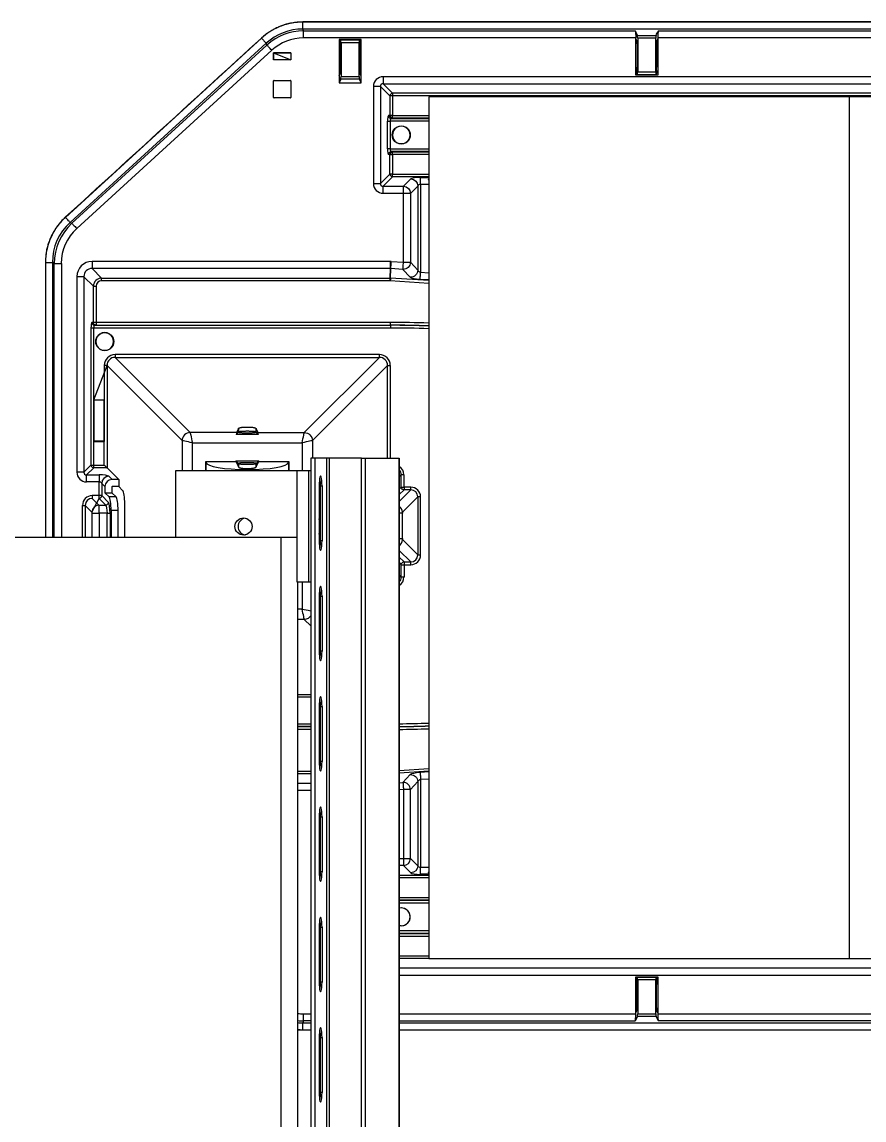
# Model space of a CAD drawing. Header units: feet. Extents: x 1518 to 2565, y 62 to 679.
# Drawn here: x 2181.43 to 2196.7, y 659.08 to 678.99 of the extents above; entities that cross this region are included whole.
import ezdxf

# ---------------------------------------------------------------- set-up
doc = ezdxf.new("R2010")
doc.units = ezdxf.units.FT
doc.header["$LTSCALE"] = 50
doc.header["$MEASUREMENT"] = 0

# ---------------------------------------------------------------- blocks, each defined once
blk = doc.blocks.new('Z1')
at = {"color": 1, "linetype": 'Continuous'}
for p, q in [((63.071, 212.097), (63.092, 212.055)), ((63.096, 212.006), (63.096, 211.584)), ((63.447, 212.006), (63.447, 211.584)), ((63.471, 212.097), (63.45, 212.055)), ((56.818, 211.845), (56.818, 211.72)), ((57.716, 211.522), (57.716, 211.944)), ((58.067, 211.522), (58.067, 211.944)), ((58.091, 211.431), (58.07, 211.473)), ((56.504, 211.037), (56.504, 211.335)), ((56.514, 211.345), (56.808, 211.345)), ((56.818, 211.335), (56.818, 211.037)), ((56.808, 211.027), (56.514, 211.027)), ((57.061, 204.963), (58.422, 206.324)), ((53.244, 205.549), (53.244, 204.804)), ((53.431, 204.804), (53.431, 205.549)), ((53.433, 205.552), (53.433, 204.802)), ((55.868, 205.035), (55.868, 204.971)), ((56.185, 204.971), (56.185, 205.035)), ((53.433, 204.372), (53.433, 204.802)), ((55.275, 204.436), (55.818, 204.436)), ((56.778, 204.436), (56.778, 204.268)), ((57.472, 134.498), (57.472, 204.498)), ((57.511, 204.498), (57.511, 134.498)), ((58.163, 204.498), (58.163, 134.498)), ((58.782, 134.498), (58.782, 204.498)), ((55.868, 204.4), (55.868, 204.336)), ((56.185, 204.336), (56.185, 204.4)), ((53.209, 203.518), (53.087, 203.641)), ((53.804, 203.06), (53.804, 203.665)), ((56.941, 138.393), (56.941, 202.248)), ((57.18, 202.248), (57.137, 202.248)), ((57.33, 201.602), (57.348, 201.583)), ((57.348, 201.288), (57.33, 201.306)), ((56.941, 200.214), (57.18, 200.214)), ((57.18, 200.165), (56.941, 200.165)), ((56.941, 199.683), (57.18, 199.683)), ((57.33, 199.683), (57.348, 199.683)), ((57.18, 199.633), (56.941, 199.633)), ((56.941, 199.63), (57.18, 199.63)), ((57.18, 199.58), (56.941, 199.58)), ((57.348, 199.633), (57.33, 199.633)), ((57.33, 199.63), (57.348, 199.63)), ((57.348, 199.58), (57.33, 199.58)), ((58.783, 198.836), (59.317, 198.872)), ((56.941, 198.824), (57.18, 198.824)), ((57.18, 198.775), (56.941, 198.775)), ((59.317, 198.823), (58.783, 198.786)), ((56.941, 198.603), (57.18, 198.603)), ((57.18, 198.475), (56.941, 198.475)), ((58.783, 196.94), (59.317, 196.94)), ((59.317, 196.891), (58.783, 196.891)), ((58.783, 196.536), (59.317, 196.536)), ((59.317, 196.486), (58.783, 196.486)), ((58.783, 196.483), (59.317, 196.483)), ((59.317, 196.433), (58.783, 196.433)), ((58.819, 196.02), (58.783, 196.024)), ((58.783, 195.932), (59.317, 195.932)), ((59.317, 195.882), (58.783, 195.882)), ((58.783, 195.879), (59.317, 195.879)), ((59.317, 195.829), (58.783, 195.829)), ((58.783, 195.474), (59.317, 195.474)), ((63.096, 194.532), (63.096, 194.954)), ((63.447, 194.532), (63.447, 194.954)), ((63.071, 194.441), (63.092, 194.483)), ((63.471, 194.441), (63.45, 194.483)), ((57.048, 194.295), (57.035, 194.262))]:
    blk.add_line(p, q, dxfattribs=at)
for points in [[(75.244, 212.405), (75.244, 212.402), (57.035, 212.402), (57.035, 212.405)], [(57.048, 212.243), (63.062, 212.243), (63.103, 212.16), (63.439, 212.16)], [(58.091, 211.304), (58.091, 211.431), (58.091, 212.085), (57.691, 212.085), (57.691, 211.431), (57.712, 211.473)], [(52.814, 208.77), (52.847, 208.755), (56.384, 211.985)], [(56.505, 211.844), (56.504, 211.845), (56.504, 211.72), (56.505, 211.721)], [(56.817, 211.721), (56.818, 211.72), (56.504, 211.72)], [(57.691, 211.431), (57.691, 211.304), (58.091, 211.304), (58.059, 211.368), (57.723, 211.368), (57.691, 211.304)], [(58.491, 211.285), (58.663, 211.113), (58.663, 211.064), (58.663, 210.709), (59.317, 210.709)], [(66.942, 211.05), (59.317, 211.05), (59.317, 195.425), (58.783, 195.425)], [(59.317, 195.425), (66.942, 195.425), (74.567, 195.425), (74.567, 211.05), (66.942, 211.05), (66.942, 195.425)], [(58.619, 210.105), (58.57, 210.105), (58.57, 210.607), (58.619, 210.607)], [(59.317, 210.607), (58.619, 210.607), (58.619, 210.105), (59.317, 210.105)], [(59.317, 209.598), (58.663, 209.598), (58.663, 209.648), (59.317, 209.648)], [(59.12, 209.431), (58.987, 209.298), (58.987, 208.048), (59.12, 207.905)], [(59.169, 209.458), (59.169, 209.586), (59.317, 209.586)], [(59.317, 209.458), (59.169, 209.458), (59.169, 207.867), (59.317, 207.857)], [(59.317, 209.544), (59.309, 209.551), (59.317, 209.551)], [(52.365, 208.043), (52.367, 208.043), (52.493, 208.043), (52.493, 203.06)], [(52.527, 203.06), (52.527, 208.028), (52.493, 208.043)], [(52.527, 208.028), (52.655, 208.028), (52.655, 203.06)], [(59.317, 207.666), (58.62, 207.714), (53.384, 207.714), (53.384, 207.763), (58.62, 207.763), (58.626, 207.935), (58.626, 208.063), (53.212, 208.063), (53.212, 207.935)], [(58.626, 207.935), (53.212, 207.935), (53.384, 207.763)], [(53.064, 207.787), (52.936, 207.787), (52.936, 204.244)], [(53.237, 207.615), (53.064, 207.787), (53.064, 204.244)], [(58.621, 206.906), (58.621, 206.856), (53.242, 206.856)], [(53.259, 206.906), (58.621, 206.906), (58.621, 206.908)], [(58.57, 206.177), (57.208, 204.815), (57.208, 204.498)], [(58.57, 204.498), (58.57, 206.177), (58.619, 206.177), (58.619, 204.498)], [(56.227, 204.928), (56.186, 204.969), (56.186, 205.032), (56.22, 204.963)], [(55.275, 204.268), (55.275, 204.436), (55.276, 204.421), (55.276, 204.268)], [(55.818, 204.45), (55.818, 204.436), (55.866, 204.34), (55.866, 204.402), (55.818, 204.45), (56.234, 204.45), (56.186, 204.402), (56.186, 204.34), (56.234, 204.436), (56.234, 204.45)], [(56.234, 204.436), (56.778, 204.436), (56.776, 204.421), (56.776, 204.268)], [(58.101, 204.498), (57.511, 204.498), (57.472, 204.498), (57.257, 204.498), (57.18, 204.498), (57.18, 134.498), (57.257, 134.498), (57.257, 204.498)], [(57.18, 204.268), (57.137, 204.268), (56.931, 204.268), (54.724, 204.268), (54.724, 203.06)], [(57.137, 204.268), (57.137, 202.248), (56.931, 202.248), (56.931, 204.268)], [(53.114, 204.195), (53.338, 204.195), (53.338, 204.067)], [(53.387, 204.041), (53.446, 203.982), (53.446, 203.871)], [(58.783, 203.935), (58.82, 203.972), (58.869, 203.972), (58.869, 204.195), (58.82, 204.195), (58.783, 204.158)], [(53.696, 203.983), (53.578, 203.983), (53.573, 203.978), (53.573, 203.871), (53.648, 203.796), (53.521, 203.796), (53.446, 203.871), (53.573, 203.871)], [(57.348, 203.998), (57.382, 203.998), (57.382, 202.998), (57.348, 202.998)], [(58.783, 203.714), (58.992, 203.923), (58.992, 203.972), (58.869, 203.972), (58.869, 203.923), (58.783, 203.837)], [(53.038, 203.06), (53.038, 203.641), (53.087, 203.641), (53.087, 203.06)], [(53.212, 203.06), (53.212, 203.499), (53.34, 203.499), (53.34, 203.06)], [(53.489, 203.06), (53.489, 203.499), (53.34, 203.499)], [(53.489, 203.499), (53.538, 203.499), (53.538, 203.06)], [(53.685, 203.06), (53.685, 203.549), (53.558, 203.549), (53.558, 203.06)], [(58.783, 203.039), (58.84, 203.039), (58.84, 203.499), (58.783, 203.499)], [(56.931, 203.06), (56.64, 203.06), (18.191, 203.06), (18.191, 137.56), (56.64, 137.56), (56.64, 203.06)], [(58.783, 202.603), (58.82, 202.566), (58.869, 202.566), (58.992, 202.566), (58.992, 202.615), (58.783, 202.824)], [(58.783, 202.701), (58.869, 202.615), (58.869, 202.566), (58.869, 202.343), (58.82, 202.343), (58.783, 202.38)], [(57.348, 201.998), (57.382, 201.998), (57.382, 200.998), (57.348, 200.998)], [(57.18, 201.456), (57.061, 201.575), (56.941, 201.575)], [(57.348, 199.998), (57.382, 199.998), (57.382, 198.998), (57.348, 198.998)], [(59.317, 198.681), (59.169, 198.671), (59.169, 197.081), (59.317, 197.081)], [(57.348, 197.998), (57.382, 197.998), (57.382, 196.998), (57.348, 196.998)], [(59.317, 196.953), (59.169, 196.953), (59.169, 197.081)], [(59.317, 196.987), (59.309, 196.987), (59.317, 196.995)], [(57.348, 195.998), (57.382, 195.998), (57.382, 194.998), (57.348, 194.998)], [(58.783, 194.423), (63.071, 194.423), (63.071, 194.441), (63.071, 195.095), (63.471, 195.095), (63.471, 194.441), (63.471, 194.423), (73.831, 194.423), (73.831, 194.441), (73.831, 195.095), (74.231, 195.095), (74.231, 194.441)], [(57.18, 194.295), (57.048, 194.295), (57.048, 194.423), (57.18, 194.423)], [(63.439, 194.378), (63.103, 194.378), (63.062, 194.295)], [(75.225, 194.295), (74.241, 194.295), (74.199, 194.378), (73.863, 194.378), (73.822, 194.295), (63.481, 194.295), (63.439, 194.378)], [(56.941, 194.144), (57.035, 194.136), (57.18, 194.136)], [(57.035, 194.134), (57.035, 194.136), (57.035, 194.262), (57.18, 194.262)], [(58.783, 194.262), (75.244, 194.262), (75.244, 194.136), (75.244, 194.134)], [(57.348, 193.998), (57.382, 193.998), (57.382, 192.998), (57.348, 192.998)]]:
    blk.add_lwpolyline(points, dxfattribs=at)
at = {"color": 1, "linetype": 'Continuous', "flags": 128}
for points in [[(52.847, 208.755), (52.851, 208.751), (52.858, 208.744), (52.866, 208.734), (52.877, 208.722), (52.89, 208.709), (52.904, 208.694), (52.918, 208.677), (52.934, 208.661), (56.47, 211.891), (56.455, 211.908), (56.44, 211.924), (56.426, 211.939), (56.413, 211.953), (56.403, 211.964), (56.394, 211.974), (56.387, 211.981), (56.384, 211.985), (56.371, 212.019), (52.814, 208.77), (52.81, 208.774), (52.803, 208.781), (52.795, 208.791), (52.784, 208.802), (52.772, 208.816), (52.758, 208.831), (52.744, 208.847), (52.729, 208.863), (56.286, 212.112), (56.284, 212.113)], [(59.317, 207.728), (59.16, 207.739), (59.161, 207.745), (59.162, 207.755), (59.162, 207.768), (59.164, 207.783), (59.165, 207.802), (59.166, 207.823), (59.168, 207.844), (59.169, 207.867)], [(53.63, 206.324), (58.422, 206.324), (58.422, 206.374), (53.63, 206.374), (53.63, 206.324), (54.992, 204.963), (54.994, 204.953), (54.998, 204.935), (55.003, 204.912), (55.009, 204.883), (55.016, 204.85), (55.023, 204.813), (55.031, 204.776), (57.021, 204.776), (57.021, 204.268)], [(55.031, 204.268), (55.031, 204.776), (54.994, 204.784), (54.958, 204.791), (54.924, 204.798), (54.895, 204.804), (54.872, 204.809), (54.854, 204.813), (54.844, 204.815), (54.844, 204.268)], [(57.382, 203.998), (57.381, 204.046), (57.378, 204.09), (57.373, 204.127), (57.367, 204.154), (57.359, 204.168), (57.352, 204.168), (57.345, 204.154), (57.339, 204.127), (57.334, 204.09), (57.331, 204.046), (57.33, 203.998), (57.33, 202.998), (57.331, 202.949), (57.334, 202.905), (57.339, 202.868), (57.345, 202.841), (57.352, 202.827), (57.359, 202.827), (57.367, 202.841), (57.373, 202.868), (57.378, 202.905), (57.381, 202.949), (57.382, 202.998)], [(57.021, 202.248), (57.021, 201.762), (57.059, 201.755), (57.095, 201.747), (57.128, 201.74), (57.157, 201.734), (57.18, 201.729)], [(57.382, 201.998), (57.381, 202.046), (57.378, 202.09), (57.373, 202.127), (57.367, 202.154), (57.359, 202.168), (57.352, 202.168), (57.345, 202.154), (57.339, 202.127), (57.334, 202.09), (57.331, 202.046), (57.33, 201.998), (57.33, 200.998), (57.331, 200.949), (57.334, 200.905), (57.339, 200.868), (57.345, 200.841), (57.352, 200.827), (57.359, 200.827), (57.367, 200.841), (57.373, 200.868), (57.378, 200.905), (57.381, 200.949), (57.382, 200.998)], [(57.382, 199.998), (57.381, 200.046), (57.378, 200.09), (57.373, 200.127), (57.367, 200.154), (57.359, 200.168), (57.352, 200.168), (57.345, 200.154), (57.339, 200.127), (57.334, 200.09), (57.331, 200.046), (57.33, 199.998), (57.33, 198.998), (57.331, 198.949), (57.334, 198.905), (57.339, 198.868), (57.345, 198.841), (57.352, 198.827), (57.359, 198.827), (57.367, 198.841), (57.373, 198.868), (57.378, 198.905), (57.381, 198.949), (57.382, 198.998)], [(59.317, 198.81), (59.16, 198.799), (59.161, 198.793), (59.162, 198.784), (59.162, 198.771), (59.164, 198.755), (59.165, 198.736), (59.166, 198.716), (59.168, 198.694), (59.169, 198.671)], [(57.382, 197.998), (57.381, 198.046), (57.378, 198.09), (57.373, 198.127), (57.367, 198.154), (57.359, 198.168), (57.352, 198.168), (57.345, 198.154), (57.339, 198.127), (57.334, 198.09), (57.331, 198.046), (57.33, 197.998), (57.33, 196.998), (57.331, 196.949), (57.334, 196.905), (57.339, 196.868), (57.345, 196.841), (57.352, 196.827), (57.359, 196.827), (57.367, 196.841), (57.373, 196.868), (57.378, 196.905), (57.381, 196.949), (57.382, 196.998)], [(57.382, 195.998), (57.381, 196.046), (57.378, 196.09), (57.373, 196.127), (57.367, 196.154), (57.359, 196.168), (57.352, 196.168), (57.345, 196.154), (57.339, 196.127), (57.334, 196.09), (57.331, 196.046), (57.33, 195.998), (57.33, 194.998), (57.331, 194.949), (57.334, 194.905), (57.339, 194.868), (57.345, 194.841), (57.352, 194.827), (57.359, 194.827), (57.367, 194.841), (57.373, 194.868), (57.378, 194.905), (57.381, 194.949), (57.382, 194.998)], [(57.382, 193.998), (57.381, 194.046), (57.378, 194.09), (57.373, 194.127), (57.367, 194.154), (57.359, 194.168), (57.352, 194.168), (57.345, 194.154), (57.339, 194.127), (57.334, 194.09), (57.331, 194.046), (57.33, 193.998), (57.33, 192.998), (57.331, 192.949), (57.334, 192.905), (57.339, 192.868), (57.345, 192.841), (57.352, 192.827), (57.359, 192.827), (57.367, 192.841), (57.373, 192.868), (57.378, 192.905), (57.381, 192.949), (57.382, 192.998)]]:
    blk.add_lwpolyline(points, dxfattribs=at)
at = {"color": 1, "linetype": 'Continuous'}
for points in [[(58.067, 212.08), (57.716, 212.08), (57.722, 212.079), (58.06, 212.079)], [(58.056, 212.029), (57.727, 212.029), (57.727, 211.417), (58.056, 211.417)], [(63.107, 211.499), (63.436, 211.499), (63.436, 212.111), (63.107, 212.111)], [(56.817, 211.721), (56.505, 211.721), (56.505, 211.844), (56.817, 211.844), (56.818, 211.845), (56.504, 211.845)], [(63.102, 211.449), (63.44, 211.449), (63.447, 211.448), (63.096, 211.448)], [(53.483, 206.177), (53.433, 206.177), (53.433, 205.552), (53.431, 205.549), (53.244, 205.549), (53.242, 205.552)], [(58.101, 134.498), (58.101, 204.498), (58.163, 204.498), (58.782, 204.498), (58.783, 204.498), (58.783, 134.498), (58.782, 134.498), (58.163, 134.498)], [(63.44, 195.089), (63.447, 195.09), (63.096, 195.09), (63.102, 195.089)], [(63.107, 195.039), (63.107, 194.427), (63.436, 194.427), (63.436, 195.039)]]:
    blk.add_lwpolyline(points, close=True, dxfattribs=at)
for points in [[(58.442, 211.236), (58.314, 211.236), (58.314, 209.476), (58.442, 209.476), (58.614, 209.648, 0.393989), (58.663, 209.598), (58.491, 209.426)], [(74.567, 210.658, 0.339414), (74.604, 210.707), (74.577, 210.709), (74.577, 211.064, 0.393926), (74.528, 211.113), (58.663, 211.113, 0.393936), (58.614, 211.064), (58.442, 211.236), (58.442, 209.476)], [(74.528, 211.05), (74.528, 211.064), (58.663, 211.064), (58.614, 211.064), (58.614, 210.709), (58.587, 210.707, 0.412059), (58.637, 210.657)], [(59.317, 210.659), (58.663, 210.659), (58.663, 210.709), (58.614, 210.709, 0.412073), (58.663, 210.659), (58.637, 210.657), (59.317, 210.657)], [(59.317, 210.002), (58.663, 210.002), (58.663, 209.648), (58.614, 209.648), (58.614, 210.002), (58.587, 210.005, -0.412168), (58.637, 210.055)], [(59.317, 210.055), (58.637, 210.055), (58.663, 210.052, 0.412119), (58.614, 210.002), (58.663, 210.002), (58.663, 210.052), (59.317, 210.052)], [(56.227, 204.928), (55.825, 204.928), (55.866, 204.969), (55.866, 205.032), (55.832, 204.963), (54.992, 204.963, 0.393949), (54.844, 204.815), (53.483, 206.177), (53.483, 204.323), (53.242, 204.323, -0.393989), (53.192, 204.372), (53.242, 204.372), (53.242, 204.802), (53.433, 204.802), (53.431, 204.804), (53.244, 204.804), (53.242, 204.802), (53.242, 205.552), (53.242, 206.856), (53.192, 206.856), (53.192, 204.372), (53.064, 204.244), (52.936, 204.244)], [(53.696, 204.11), (53.574, 204.11), (53.515, 204.169, 0.393931), (53.387, 204.041), (53.387, 203.818), (53.509, 203.696, -0.394047), (53.46, 203.646)], [(57.339, 204.129, -0.044281), (57.348, 203.998), (57.348, 202.998, -0.044182), (57.339, 202.866)], [(58.992, 203.923), (58.869, 203.923, -0.393844), (58.82, 203.972), (58.82, 204.195)], [(58.783, 202.913, 0.244632), (58.843, 203.02), (59.12, 202.743), (59.169, 202.743), (59.169, 203.795), (59.12, 203.795), (59.12, 202.743)], [(59.12, 203.795), (58.843, 203.518, 0.24461), (58.783, 203.625)], [(57.33, 203.12, 0.067314), (57.344, 203.258, 0.067334), (57.33, 203.396)], [(58.82, 202.343), (58.82, 202.566, -0.393908), (58.869, 202.615), (58.992, 202.615)], [(57.339, 202.129, -0.044279), (57.348, 201.998), (57.348, 200.998, -0.044279), (57.339, 200.866)], [(57.339, 200.129, -0.044182), (57.348, 199.998), (57.348, 198.998, -0.044281), (57.339, 198.866)], [(58.783, 198.614), (58.85, 198.618), (58.983, 198.761, -0.411947), (59.12, 198.633), (58.987, 198.491), (58.859, 198.491), (58.783, 198.485)], [(59.12, 198.633), (59.12, 197.107, -0.393904), (58.992, 196.979), (58.859, 197.112), (58.783, 197.112)], [(57.339, 198.129, -0.044281), (57.348, 197.998), (57.348, 196.998, -0.044176), (57.339, 196.866)], [(58.783, 197.24), (58.859, 197.24), (58.859, 197.112, 0.393965), (58.987, 197.24), (59.12, 197.107)], [(58.783, 196.025, 0.202767), (58.907, 196.047, 0.544465), (58.907, 196.318, 0.202767), (58.783, 196.34)], [(57.339, 196.129, -0.044176), (57.348, 195.998), (57.348, 194.998, -0.044279), (57.339, 194.866)], [(57.339, 194.129, -0.044182), (57.348, 193.998), (57.348, 192.998, -0.044281), (57.339, 192.866)]]:
    blk.add_lwpolyline(points, format="xyb", dxfattribs=at)
for points in [[(58.732, 210.491, 0.544465), (58.732, 210.22, 0.294947), (58.907, 210.22, 0.544465), (58.907, 210.491, 0.294947)], [(58.987, 209.298), (58.859, 209.298), (58.859, 209.426, -0.393926)], [(58.621, 206.908), (58.621, 206.958), (53.286, 206.958), (53.237, 206.958), (53.237, 207.615), (53.286, 207.615), (53.286, 206.958), (53.286, 206.908, -0.412079), (53.237, 206.958), (53.21, 206.956, 0.41205), (53.259, 206.906), (53.286, 206.908)], [(53.354, 206.747, 0.544465), (53.354, 206.476, 0.294947), (53.529, 206.476, 0.544465), (53.529, 206.747, 0.294947)], [(53.338, 203.769), (53.338, 203.818), (53.215, 203.818), (53.215, 203.769), (53.337, 203.646, 0.393904), (53.209, 203.518)]]:
    blk.add_lwpolyline(points, format="xyb", close=True, dxfattribs=at)
at = {"color": 1, "linetype": 'Continuous', "flags": 128}
for points in [[(58.638, 208.063), (58.859, 208.048), (58.859, 209.298), (58.491, 209.298), (58.491, 209.426), (58.859, 209.426), (58.992, 209.559, -0.393922), (59.12, 209.431), (59.12, 207.905, -0.411886), (58.983, 207.778), (58.85, 207.92), (58.851, 207.926), (58.851, 207.935), (58.852, 207.948), (58.853, 207.964), (58.854, 207.983), (58.856, 208.003), (58.857, 208.025), (58.859, 208.048), (58.987, 208.048, -0.411949), (58.85, 207.92), (58.629, 207.935)], [(59.317, 207.716), (58.623, 207.763), (58.623, 207.761), (58.623, 207.757), (58.623, 207.752), (58.622, 207.746), (58.622, 207.739), (58.621, 207.731), (58.62, 207.722), (58.62, 207.714), (58.62, 207.763, -0.016706), (58.623, 207.763), (58.629, 207.935), (58.63, 207.941), (58.63, 207.95), (58.631, 207.963), (58.632, 207.979), (58.633, 207.998), (58.635, 208.018), (58.636, 208.04), (58.638, 208.063)], [(53.337, 203.646), (53.46, 203.646), (53.338, 203.769, 0.393872), (53.387, 203.818), (53.338, 203.818), (53.338, 204.067), (53.114, 204.067), (53.114, 204.195), (53.242, 204.323), (53.242, 204.372), (53.433, 204.372), (53.442, 204.364), (53.451, 204.355), (53.458, 204.347), (53.466, 204.34), (53.472, 204.334), (53.477, 204.329), (53.48, 204.325), (53.483, 204.323), (53.696, 204.11), (53.696, 203.983), (53.767, 203.911)], [(57.18, 201.64, -0.234231), (57.061, 201.575), (57.059, 201.586), (57.055, 201.603), (57.05, 201.626), (57.044, 201.655), (57.037, 201.689), (57.029, 201.725), (57.021, 201.762), (56.941, 201.762)]]:
    blk.add_lwpolyline(points, format="xyb", dxfattribs=at)
for points in [[(56.22, 204.963), (57.061, 204.963, -0.393949), (57.208, 204.815), (57.198, 204.813), (57.181, 204.809), (57.157, 204.804), (57.128, 204.798), (57.095, 204.791), (57.059, 204.784), (57.021, 204.776), (57.029, 204.813), (57.037, 204.85), (57.044, 204.883), (57.05, 204.912), (57.055, 204.935), (57.059, 204.953)], [(58.987, 197.24), (58.987, 198.491, 0.411949), (58.85, 198.618), (58.851, 198.612), (58.851, 198.603), (58.852, 198.59), (58.853, 198.574), (58.854, 198.555), (58.856, 198.535), (58.857, 198.513), (58.859, 198.491), (58.859, 197.24)]]:
    blk.add_lwpolyline(points, format="xyb", close=True, dxfattribs=at)
at = {"color": 1, "linetype": 'Continuous'}
for centre, radius in [((58.819, 210.356), 0.163), ((53.442, 206.611), 0.163), ((55.958, 203.258), 0.156)]:
    blk.add_circle(centre, radius, dxfattribs=at)
for centre, radius, start, end in [((58.621, 188.376), 18.582, 87.8554, 90), ((58.621, 188.376), 18.532, 87.8496, 90), ((58.621, 188.376), 18.53, 87.8493, 90), ((58.621, 188.376), 18.48, 87.8434, 90), ((56.017, 203.258), 0.157, 101.5556, 258.4444), ((58.621, 218.162), 18.48, 270.501, 272.1566), ((58.621, 218.162), 18.53, 270.4997, 272.1507), ((58.621, 218.162), 18.532, 270.4996, 272.1504), ((58.621, 218.162), 18.582, 270.4982, 272.1446), ((58.819, 196.182), 0.163, 270, 102.8674)]:
    blk.add_arc(centre, radius, start, end, dxfattribs=at)
for centre, major_axis, ratio, start_param, end_param in [((57.048, 211.257), (-0.37, 0.953), 0.978189, 5.918992, 6.647379), ((57.058, 211.232), (-0.366, 0.945), 0.987012, 5.918992, 6.647379), ((63.483, 212.115), (0, 0.13), 0.087489, 0.174533, 1.570796), ((57.058, 211.232), (0.32, -0.825), 0.982581, 2.777399, 3.505786), ((57.722, 212.029), (0, 0.05), 0.087489, 4.712389, 6.265732), ((58.06, 212.029), (0, 0.05), 0.087489, 0.017453, 1.570796), ((63.091, 212.006), (0, 0.05), 0.087489, 4.712389, 6.108652), ((63.102, 212.111), (0, 0.05), 0.087489, 4.712389, 6.108652), ((63.44, 212.111), (0, 0.05), 0.087489, 0.174533, 1.570796), ((63.451, 212.006), (0, 0.05), 0.087489, 0.174533, 1.570796), ((57.711, 211.944), (0, 0.05), 0.087489, 4.712389, 5.759587), ((57.711, 211.522), (0, 0.05), 0.087489, 3.316126, 4.712389), ((57.722, 211.417), (0, 0.05), 0.087489, 3.316126, 4.712389), ((58.06, 211.417), (0, 0.05), 0.087489, 1.570796, 2.96706), ((58.071, 211.522), (0, 0.05), 0.087489, 1.570796, 2.96706), ((58.497, 211.23), (0.131, -0.131), 0.970288, 2.371274, 3.911912), ((63.091, 211.584), (0, 0.05), 0.087489, 3.665191, 4.712389), ((63.102, 211.499), (0, 0.05), 0.087489, 3.159046, 4.712389), ((63.44, 211.499), (0, 0.05), 0.087489, 1.570796, 3.124139), ((56.514, 211.335), (-0.00707, 0.00707), 0.999695, 5.497939, 7.068431), ((56.808, 211.335), (0.00707, 0.00707), 0.999695, 5.497939, 7.068431), ((58.497, 211.23), (-0.042, 0.042), 0.84211, 5.512866, 7.053504), ((56.514, 211.037), (-0.00707, -0.00707), 0.999695, 5.497939, 7.068431), ((56.808, 211.037), (0.00707, -0.00707), 0.999695, 5.497939, 7.068431), ((58.588, 210.607), (0, 0.1), 0.176327, 0.017453, 1.570796), ((58.637, 210.607), (0, 0.05), 0.352654, 0.017453, 1.570796), ((58.588, 210.105), (0, 0.1), 0.176327, 1.570796, 3.124139), ((58.637, 210.105), (0, 0.05), 0.352654, 1.570796, 3.124139), ((58.497, 209.481), (0.131, 0.131), 0.970288, 2.371274, 3.911912), ((58.497, 209.481), (0.042, 0.042), 0.84211, 2.371274, 3.911912), ((59.169, 209.554), (0.18, 0), 0.176327, 1.570796, 2.96706), ((59.169, 209.426), (0.05, 0), 0.634777, 1.570796, 2.96706), ((59.425, 209.458), (0.133, -0.129), 0.122744, 3.780325, 3.887313), ((53.512, 208.028), (0.936, -0.413), 0.977384, 2.732965, 3.550221), ((53.538, 208.016), (0.927, -0.409), 0.986525, 2.732965, 3.550221), ((53.538, 208.016), (0.811, -0.357), 0.981933, 2.732965, 3.550221), ((53.221, 207.779), (-0.204, 0.204), 0.970288, 5.512866, 7.053504), ((58.626, 207.88), (0.006, 0.183), 0.984791, 6.249645, 6.316725), ((53.221, 207.779), (-0.115, 0.115), 0.923436, 5.512866, 7.053504), ((58.626, 207.88), (0.0019, 0.0547), 0.913122, 6.249645, 6.316725), ((59.169, 207.899), (0.0488, -0.019), 0.580702, 3.53857, 4.934833), ((53.387, 207.612), (-0.107, 0.107), 0.989599, 5.512866, 7.053504), ((53.387, 207.612), (-0.0729, 0.0729), 0.970288, 5.512866, 7.053504), ((59.16, 207.771), (0.18, -0.013), 0.175892, 3.328509, 4.724773), ((53.21, 206.856), (0, 0.1), 0.176327, 0.017453, 1.570796), ((53.259, 206.856), (0, 0.05), 0.352654, 0.017453, 1.570796), ((53.637, 206.171), (-0.146, 0.146), 0.970288, 5.512866, 7.053504), ((53.637, 206.171), (0.111, -0.111), 0.951716, 2.371274, 3.911912), ((58.416, 206.171), (0.146, 0.146), 0.970288, 5.512866, 7.053504), ((58.416, 206.171), (0.111, 0.111), 0.951716, 5.512866, 7.053504), ((55.835, 204.776), (0, 0.19), 0.087489, 0.174533, 0.638994), ((55.368, 204.973), (0.5, 0), 0.087489, 6.195919, 6.224625), ((56.218, 204.776), (0, 0.19), 0.087489, 5.644191, 6.108652), ((53.119, 204.25), (0.131, 0.131), 0.970288, 2.371274, 3.911912), ((53.119, 204.25), (0.042, 0.042), 0.84211, 2.371274, 3.911912), ((56.026, 204.423), (0.75, 0), 0.176327, 3.159046, 6.265732), ((58.686, 204.189), (-0.131, -0.131), 0.970288, 2.371274, 3.3859), ((58.686, 204.189), (0.0969, 0.0969), 0.948921, 5.512866, 6.287282), ((53.338, 204.163), (0.18, 0), 0.176327, 0.174533, 1.570796), ((53.338, 204.035), (0.05, 0), 0.634777, 0.174533, 1.570796), ((53.578, 203.978), (0.0947, -0.0947), 0.970288, 2.371274, 3.911912), ((53.76, 203.665), (0, 0.25), 0.176327, 4.712389, 6.108652), ((58.986, 203.789), (0.131, 0.131), 0.970288, 5.512866, 7.053504), ((58.986, 203.789), (0.0969, 0.0969), 0.948921, 5.512866, 7.053504), ((53.221, 203.635), (-0.131, 0.131), 0.970288, 5.512866, 7.053504), ((53.221, 203.635), (-0.0969, 0.0969), 0.948921, 5.512866, 7.053504), ((53.337, 203.499), (0, 0.15), 0.02351, 4.712389, 6.108652), ((53.454, 203.499), (0, 0.15), 0.235103, 4.712389, 6.108652), ((53.503, 203.499), (0, 0.2), 0.176327, 4.712389, 6.108652), ((53.514, 203.549), (0, 0.25), 0.176327, 4.712389, 6.108652), ((53.64, 203.549), (0, 0.25), 0.176327, 4.712389, 6.108652), ((53.209, 203.499), (0, 0.02), 0.176327, 4.712389, 6.108652), ((58.844, 203.499), (0, 0.02), 0.176327, 0.174533, 1.570796), ((58.844, 203.039), (0, 0.02), 0.176327, 1.570796, 2.96706), ((58.986, 202.749), (-0.0969, 0.0969), 0.948921, 2.371274, 3.911912), ((58.986, 202.749), (0.131, -0.131), 0.970288, 5.512866, 7.053504), ((58.686, 202.349), (0.0969, -0.0969), 0.948921, 6.279089, 7.053504), ((58.686, 202.349), (-0.131, 0.131), 0.970288, 2.897285, 3.911912), ((59.16, 198.767), (0.18, 0.013), 0.175892, 1.558413, 2.954676), ((59.169, 198.64), (0.0488, 0.019), 0.580702, 1.348352, 2.744616), ((59.169, 197.112), (0.05, 0), 0.634777, 3.316126, 4.712389), ((59.169, 196.984), (0.18, 0), 0.176327, 3.316126, 4.712389), ((59.425, 197.081), (0.133, 0.129), 0.122744, 2.395872, 2.50286), ((63.102, 195.039), (0, 0.05), 0.087489, 4.712389, 6.265732), ((63.44, 195.039), (0, 0.05), 0.087489, 0.017453, 1.570796), ((63.091, 194.954), (0, 0.05), 0.087489, 4.712389, 5.759587), ((63.091, 194.532), (0, 0.05), 0.087489, 3.316126, 4.712389), ((63.451, 194.532), (0, 0.05), 0.087489, 1.570796, 2.96706), ((57.058, 195.307), (0.32, 0.825), 0.982581, 3.383493, 3.505786), ((57.058, 195.307), (0.366, 0.945), 0.987012, 3.399412, 3.505786), ((63.102, 194.427), (0, 0.05), 0.087489, 3.316126, 4.712389), ((63.44, 194.427), (0, 0.05), 0.087489, 1.570796, 2.96706), ((63.483, 194.423), (0, 0.13), 0.087489, 1.570796, 2.96706), ((57.048, 195.281), (0.37, 0.953), 0.978189, 3.412573, 3.505786)]:
    blk.add_ellipse(centre, major_axis=major_axis, ratio=ratio, start_param=start_param, end_param=end_param, dxfattribs=at)
for points, knots in [([(75.244, 212.277), (69.174, 212.277), (63.105, 212.277), (57.035, 212.277), (57.035, 212.319), (57.035, 212.36), (57.035, 212.402), (56.991, 212.401), (56.904, 212.398), (56.757, 212.371), (56.597, 212.318), (56.43, 212.231), (56.334, 212.152), (56.286, 212.112), (56.291, 212.106), (56.296, 212.101), (56.301, 212.095), (56.305, 212.09), (56.31, 212.085), (56.315, 212.079), (56.32, 212.074), (56.324, 212.07), (56.329, 212.065), (56.333, 212.06), (56.337, 212.056), (56.341, 212.051), (56.345, 212.047), (56.348, 212.043), (56.352, 212.04), (56.355, 212.036), (56.357, 212.033), (56.36, 212.03), (56.362, 212.028), (56.364, 212.025), (56.367, 212.023), (56.368, 212.022), (56.369, 212.02), (56.371, 212.019)], [0, 0, 0, 0, 1, 1, 1, 2, 2, 2, 2.158565, 2.319357, 2.542919, 2.772955, 3, 3, 3, 4, 4, 4, 5, 5, 5, 6, 6, 6, 7, 7, 7, 8, 8, 8, 9, 9, 9, 10, 10, 10, 11, 11, 11, 11]), ([(75.789, 212.262), (75.774, 212.27), (75.738, 212.29), (75.686, 212.314), (75.632, 212.336), (75.581, 212.353), (75.545, 212.363), (75.526, 212.368), (75.51, 212.373), (75.469, 212.382), (75.413, 212.392), (75.355, 212.4), (75.301, 212.404), (75.263, 212.404), (75.244, 212.405), (69.174, 212.405), (63.105, 212.405), (57.035, 212.405), (57.015, 212.404), (56.965, 212.403), (56.896, 212.397), (56.825, 212.385), (56.763, 212.372), (56.697, 212.353), (56.654, 212.337), (56.632, 212.329)], [0, 0, 0, 0, 0.180013, 0.438364, 0.599827, 0.799869, 1, 1, 1, 1.17972, 1.437949, 1.599566, 1.799703, 2, 2, 2, 3, 3, 3, 3.139698, 3.369528, 3.500292, 3.666896, 3.833463, 4, 4, 4, 4]), ([(56.632, 212.329), (56.614, 212.322), (56.568, 212.303), (56.506, 212.272), (56.444, 212.235), (56.391, 212.2), (56.336, 212.159), (56.301, 212.129), (56.284, 212.113), (55.099, 211.03), (53.913, 209.948), (52.727, 208.865), (52.7, 208.838), (52.653, 208.793), (52.605, 208.733), (52.535, 208.641), (52.494, 208.561), (52.459, 208.492), (52.445, 208.456), (52.421, 208.397), (52.4, 208.323), (52.374, 208.21), (52.369, 208.12), (52.365, 208.043), (52.365, 206.382), (52.365, 204.721), (52.365, 203.06)], [0, 0, 0, 0, 0.139042, 0.368689, 0.499684, 0.666358, 0.833129, 1, 1, 1, 2, 2, 2, 2.250492, 2.41616, 2.50077, 3, 3, 3, 3.249905, 3.414992, 3.499978, 4, 4, 4, 5, 5, 5, 5]), ([(63.062, 212.243), (63.063, 212.238), (63.066, 212.229), (63.069, 212.194), (63.071, 212.154), (63.071, 212.128), (63.071, 212.115), (61.063, 212.115), (59.055, 212.115), (57.048, 212.115), (57.048, 212.158), (57.048, 212.2), (57.048, 212.243), (57.043, 212.254), (57.039, 212.265), (57.035, 212.277)], [0, 0, 0, 0, 0.272798, 0.562417, 0.78798, 1, 1, 1, 2, 2, 2, 3, 3, 3, 4, 4, 4, 4]), ([(63.439, 212.16), (63.453, 212.188), (63.467, 212.215), (63.481, 212.243), (66.928, 212.243), (70.375, 212.243), (73.822, 212.243), (73.823, 212.238), (73.826, 212.229), (73.829, 212.194), (73.831, 212.154), (73.831, 212.128), (73.831, 212.115), (70.378, 212.115), (66.924, 212.115), (63.471, 212.115), (63.471, 212.109), (63.471, 212.103), (63.471, 212.097), (63.471, 211.879), (63.471, 211.661), (63.471, 211.443), (63.338, 211.443), (63.204, 211.443), (63.071, 211.443), (63.071, 211.661), (63.071, 211.879), (63.071, 212.097), (63.071, 212.103), (63.071, 212.109), (63.071, 212.115)], [0, 0, 0, 0, 1, 1, 1, 2, 2, 2, 2.272799, 2.562417, 2.78798, 3, 3, 3, 4, 4, 4, 5, 5, 5, 6, 6, 6, 7, 7, 7, 8, 8, 8, 9, 9, 9, 9]), ([(57.716, 212.08), (57.715, 212.08), (57.714, 212.079), (57.713, 212.072), (57.712, 212.06), (57.711, 212.047), (57.711, 212.03), (57.711, 212.014), (57.712, 212), (57.713, 211.992), (57.713, 211.988), (57.713, 211.987)], [0, 0, 0, 0, 0.1087, 0.246094, 0.354578, 0.474143, 0.600075, 0.725936, 0.845501, 0.953985, 1, 1, 1, 1]), ([(58.491, 211.285), (58.491, 211.328), (58.491, 211.37), (58.491, 211.413), (61.811, 211.413), (65.131, 211.413), (68.451, 211.413), (68.451, 211.397), (68.451, 211.363), (68.448, 211.322), (68.445, 211.295), (68.443, 211.288), (68.442, 211.285), (65.125, 211.285), (61.808, 211.285), (58.491, 211.285)], [0, 0, 0, 0, 1, 1, 1, 2, 2, 2, 2.271935, 2.561321, 2.787269, 3, 3, 3, 4, 4, 4, 4]), ([(63.096, 211.448), (63.095, 211.448), (63.094, 211.449), (63.093, 211.456), (63.092, 211.468), (63.091, 211.482), (63.091, 211.498), (63.091, 211.514), (63.092, 211.528), (63.093, 211.536), (63.093, 211.54), (63.093, 211.541)], [0, 0, 0, 0, 0.108702, 0.246097, 0.354633, 0.474136, 0.60007, 0.725932, 0.845499, 0.953984, 1, 1, 1, 1]), ([(52.727, 208.865), (52.728, 208.864), (52.728, 208.864), (52.729, 208.863), (52.698, 208.833), (52.635, 208.771), (52.545, 208.653), (52.462, 208.506), (52.404, 208.343), (52.373, 208.187), (52.369, 208.091), (52.367, 208.043), (52.367, 206.382), (52.367, 204.721), (52.367, 203.06)], [0, 0, 0, 0, 1, 1, 1, 1.141279, 1.284532, 1.483578, 1.688387, 1.842897, 2, 2, 2, 3, 3, 3, 3]), ([(58.783, 194.134), (64.27, 194.134), (69.757, 194.134), (75.244, 194.134), (75.261, 194.134), (75.303, 194.134), (75.36, 194.139), (75.418, 194.147), (75.471, 194.156), (75.508, 194.165), (75.526, 194.17), (75.543, 194.174), (75.583, 194.185), (75.637, 194.204), (75.691, 194.226), (75.739, 194.249), (75.773, 194.267), (75.789, 194.276), (75.804, 194.284), (75.84, 194.305), (75.887, 194.337), (75.934, 194.373), (75.975, 194.406), (76.003, 194.432), (76.017, 194.445), (76.029, 194.457), (76.059, 194.487), (76.096, 194.53), (76.133, 194.576), (76.164, 194.619), (76.184, 194.651), (76.195, 194.667), (77.045, 196.063), (77.895, 197.459), (78.746, 198.855), (78.755, 198.87), (78.778, 198.909), (78.805, 198.964), (78.83, 199.021), (78.85, 199.075), (78.861, 199.114), (78.867, 199.133), (78.872, 199.151), (78.883, 199.194), (78.894, 199.254), (78.903, 199.316), (78.907, 199.373), (78.908, 199.413), (78.908, 199.434), (78.908, 199.434), (78.907, 199.434), (78.906, 199.434), (78.864, 199.434), (78.822, 199.434), (78.78, 199.434), (78.78, 201.991), (78.78, 204.548), (78.78, 207.104), (78.769, 207.101), (78.758, 207.098), (78.747, 207.095), (78.747, 204.544), (78.747, 201.994), (78.747, 199.443)], [0, 0, 0, 0, 1, 1, 1, 1.180622, 1.439236, 1.600411, 1.800262, 2, 2, 2, 2.180339, 2.438827, 2.600144, 2.80008, 3, 3, 3, 3.180018, 3.438364, 3.599844, 3.799873, 4, 4, 4, 4.179711, 4.437938, 4.599569, 4.799714, 5, 5, 5, 6, 6, 6, 6.180346, 6.438823, 6.600127, 6.800075, 7, 7, 7, 7.180022, 7.438356, 7.599829, 7.79989, 8, 8, 8, 9, 9, 9, 10, 10, 10, 11, 11, 11, 12, 12, 12, 13, 13, 13, 13]), ([(58.783, 194.136), (64.27, 194.136), (69.757, 194.136), (75.244, 194.136), (75.288, 194.137), (75.375, 194.14), (75.523, 194.167), (75.683, 194.22), (75.849, 194.308), (75.997, 194.423), (76.112, 194.545), (76.169, 194.633), (76.193, 194.669), (76.186, 194.672), (76.18, 194.676), (76.174, 194.68), (76.168, 194.684), (76.161, 194.688), (76.155, 194.691), (76.15, 194.695), (76.144, 194.698), (76.138, 194.702), (76.133, 194.705), (76.128, 194.708), (76.123, 194.711), (76.118, 194.714), (76.114, 194.717), (76.109, 194.719), (76.105, 194.722), (76.102, 194.724), (76.098, 194.726), (76.096, 194.728), (76.093, 194.729), (76.09, 194.731), (76.089, 194.732), (76.087, 194.733), (76.085, 194.734), (76.936, 196.13), (77.786, 197.526), (78.637, 198.921), (78.625, 198.924), (78.614, 198.928), (78.603, 198.931), (77.758, 197.543), (76.912, 196.155), (76.066, 194.768)], [0, 0, 0, 0, 1, 1, 1, 1.115443, 1.230883, 1.395157, 1.559426, 1.723468, 1.887517, 2, 2, 2, 3, 3, 3, 4, 4, 4, 5, 5, 5, 6, 6, 6, 7, 7, 7, 8, 8, 8, 9, 9, 9, 10, 10, 10, 11, 11, 11, 12, 12, 12, 13, 13, 13, 13]), ([(58.783, 195.125), (62.006, 195.125), (65.228, 195.125), (68.451, 195.125), (68.451, 195.142), (68.451, 195.176), (68.448, 195.216), (68.445, 195.243), (68.443, 195.25), (68.442, 195.253), (65.222, 195.253), (62.003, 195.253), (58.783, 195.253)], [0, 0, 0, 0, 1, 1, 1, 1.271928, 1.561349, 1.787291, 2, 2, 2, 3, 3, 3, 3]), ([(63.096, 195.09), (63.095, 195.09), (63.094, 195.089), (63.093, 195.082), (63.092, 195.07), (63.091, 195.057), (63.091, 195.04), (63.091, 195.024), (63.092, 195.01), (63.093, 195.002), (63.093, 194.998), (63.093, 194.997)], [0, 0, 0, 0, 0.108702, 0.246097, 0.354633, 0.474136, 0.60007, 0.725932, 0.845499, 0.953984, 1, 1, 1, 1]), ([(58.783, 194.295), (60.209, 194.295), (61.635, 194.295), (63.062, 194.295), (63.063, 194.3), (63.066, 194.309), (63.069, 194.344), (63.071, 194.384), (63.071, 194.41), (63.071, 194.423)], [0, 0, 0, 0, 1, 1, 1, 1.272801, 1.562459, 1.787978, 2, 2, 2, 2]), ([(56.941, 194.138), (56.95, 194.137), (56.981, 194.134), (57.012, 194.134), (57.035, 194.134), (57.083, 194.134), (57.132, 194.134), (57.18, 194.134)], [0, 0, 0, 0, 0.2645, 1, 1, 1, 2, 2, 2, 2])]:
    blk.add_open_spline(points, degree=3, knots=knots, dxfattribs=at)
for points, weights, knots in [([(58.067, 212.08), (58.07, 212.08), (58.071, 212.043), (58.072, 212.006), (58.069, 211.987), (58.067, 211.973), (58.067, 211.944)], [1, 0.793353340291, 1, 0.793353340291, 1, 0.866025403787, 1], [0, 0, 0, 1.308997, 1.308997, 2.617994, 2.617994, 3.665191, 3.665191, 3.665191]), ([(63.447, 211.448), (63.45, 211.448), (63.451, 211.485), (63.452, 211.522), (63.449, 211.541), (63.447, 211.556), (63.447, 211.584)], [1, 0.793353340283, 1, 0.793353340283, 1, 0.866025403788, 1], [0, 0, 0, 1.308997, 1.308997, 2.617994, 2.617994, 3.665191, 3.665191, 3.665191]), ([(55.866, 205.032), (55.867, 205.033), (55.868, 205.035), (55.874, 205.062), (56.026, 205.062), (56.178, 205.062), (56.185, 205.035), (56.185, 205.033), (56.186, 205.032)], [1, 0.999770716911, 1, 0.722641925187, 1, 0.722641925187, 1, 0.999770716911, 1], [0, 0, 0, 0.042829, 0.042829, 1.569188, 1.569188, 3.095547, 3.095547, 3.138376, 3.138376, 3.138376]), ([(56.186, 204.969), (56.186, 204.97), (56.185, 204.971), (56.185, 204.971), (56.185, 204.971), (56.178, 204.984), (56.026, 204.984), (55.874, 204.984), (55.868, 204.971), (55.868, 204.971), (55.867, 204.971), (55.868, 204.97), (55.868, 204.97), (55.874, 204.957), (56.026, 204.957), (56.178, 204.957), (56.185, 204.97), (56.185, 204.97), (56.185, 204.971)], [1, 0.999896996851, 1, 0.999975067537, 1, 0.722641925187, 1, 0.722641925187, 1, 0.999975067537, 1, 0.999975067537, 1, 0.722641925187, 1, 0.722641925187, 1, 0.999975067537, 1], [0, 0, 0, 0.028706, 0.028706, 0.042829, 0.042829, 1.569188, 1.569188, 3.095547, 3.095547, 3.10967, 3.10967, 3.123793, 3.123793, 4.650152, 4.650152, 6.176511, 6.176511, 6.190634, 6.190634, 6.190634]), ([(55.866, 204.402), (55.867, 204.401), (55.867, 204.401), (55.868, 204.4), (55.868, 204.4), (55.874, 204.387), (56.026, 204.387), (56.178, 204.387), (56.185, 204.4), (56.185, 204.4), (56.185, 204.401), (56.186, 204.401), (56.186, 204.402)], [1, 0.999896996851, 1, 0.999975067537, 1, 0.722641925186, 1, 0.722641925186, 1, 0.999975067537, 1, 0.999896996851, 1], [0, 0, 0, 0.028706, 0.028706, 0.042829, 0.042829, 1.569188, 1.569188, 3.095547, 3.095547, 3.10967, 3.10967, 3.138376, 3.138376, 3.138376]), ([(55.866, 204.34), (55.867, 204.338), (55.868, 204.336), (55.874, 204.309), (56.026, 204.309), (56.178, 204.309), (56.185, 204.336), (56.185, 204.338), (56.186, 204.34)], [1, 0.999770716911, 1, 0.722641925187, 1, 0.722641925187, 1, 0.999770716911, 1], [0, 0, 0, 0.042829, 0.042829, 1.569188, 1.569188, 3.095547, 3.095547, 3.138376, 3.138376, 3.138376]), ([(56.185, 204.401), (56.185, 204.401), (56.185, 204.401), (56.178, 204.415), (56.026, 204.415), (55.874, 204.415), (55.868, 204.401), (55.868, 204.401), (55.867, 204.401)], [1, 0.999975067537, 1, 0.722641925187, 1, 0.722641925187, 1, 0.999975067537, 1], [0, 0, 0, 0.014123, 0.014123, 1.540482, 1.540482, 3.066841, 3.066841, 3.080964, 3.080964, 3.080964]), ([(63.447, 195.09), (63.45, 195.09), (63.451, 195.053), (63.452, 195.016), (63.449, 194.997), (63.447, 194.983), (63.447, 194.954)], [1, 0.793353340291, 1, 0.793353340291, 1, 0.866025403783, 1], [0, 0, 0, 1.308997, 1.308997, 2.617994, 2.617994, 3.665191, 3.665191, 3.665191])]:
    blk.add_rational_spline(points, weights, degree=2, knots=knots, dxfattribs=at)

msp = doc.modelspace()

# ---------------------------------------------------------------- block references
msp.add_blockref('Z1', (2129.486, 466.586))

doc.saveas('drawing.dxf')
